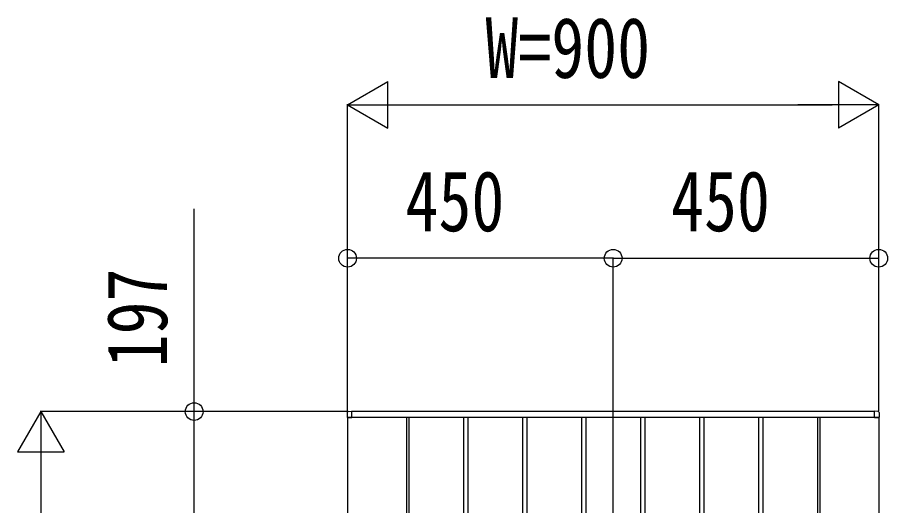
# Model space of a CAD drawing. Units: millimetres, scale not verified. Extents: x -14718 to 14718, y -10395 to 10395.
# Drawn here: x -10377 to -8902, y 5753 to 6581 of the extents above; entities that cross this region are included whole.
import ezdxf
from ezdxf.enums import TextEntityAlignment as Align

# ---------------------------------------------------------------- set-up
doc = ezdxf.new("R2010")
doc.units = ezdxf.units.MM
doc.header["$LTSCALE"] = 30
doc.layers.add('0-4_YKK_A1', color=4, linetype='Continuous')
doc.layers.add('0-5_YKK_D', color=6, linetype='Continuous')
doc.styles.add('ＭＳ ゴシック', font='')
doc.styles.get('ＭＳ ゴシック').set_extended_font_data('MS Gothic')

msp = doc.modelspace()

# ---------------------------------------------------------------- linework, layer by layer
at = {"layer": '0-4_YKK_A1'}
for p, q in [((-9816.52, 5912.63), (-9810.96, 5912.97)), ((-8918.34, 5912.63), (-8923.9, 5912.97)), ((-9817.93, 5911.13), (-9817.93, 5903)), ((-9817.43, 5902.5), (-9817.43, 4522.5)), ((-8917.43, 5902.5), (-9817.43, 5902.5)), ((-9810.43, 5902.5), (-9817.43, 5902.5)), ((-9817.43, 5902.5), (-9810.73, 5902.5)), ((-9810.73, 5902.5), (-9810.73, 5902.5)), ((-8924.43, 5912.5), (-9810.43, 5912.5)), ((-9810.43, 5902.5), (-9810.43, 5912.5)), ((-9810.43, 5902.8), (-9810.43, 5912.47)), ((-9717.43, 5902.5), (-9717.43, 4522.5)), ((-9713.93, 5902.5), (-9713.93, 4522.5)), ((-9620.93, 5902.5), (-9620.93, 4522.5)), ((-9613.93, 5902.5), (-9613.93, 4522.5)), ((-9520.93, 5902.5), (-9520.93, 4522.5)), ((-9513.93, 5902.5), (-9513.93, 4522.5)), ((-9420.93, 5902.5), (-9420.93, 5599.3)), ((-9413.93, 5902.5), (-9413.93, 5599.46)), ((-9320.93, 5902.5), (-9320.93, 5278.47)), ((-9313.93, 5902.5), (-9313.93, 5283)), ((-9220.93, 5902.5), (-9220.93, 4522.5)), ((-9213.93, 5902.5), (-9213.93, 4522.5)), ((-9120.93, 5902.5), (-9120.93, 4522.5)), ((-9113.93, 5902.5), (-9113.93, 4522.5)), ((-9020.93, 5902.5), (-9020.93, 4522.5)), ((-9017.43, 5902.5), (-9017.43, 4522.5)), ((-8924.43, 5902.5), (-8924.43, 5912.5)), ((-8924.43, 5902.8), (-8924.43, 5912.47)), ((-8924.43, 5902.5), (-8917.43, 5902.5)), ((-8917.43, 5902.5), (-8924.13, 5902.5)), ((-8924.13, 5902.5), (-8924.13, 5902.5)), ((-8917.43, 5902.5), (-8917.43, 4522.5)), ((-8916.93, 5911.13), (-8916.93, 5903))]:
    msp.add_line(p, q, dxfattribs=at)
for centre, radius, start, end in [((-9810.93, 5912.47), 0.5, 0, 93.5), ((-8923.93, 5912.47), 0.5, 86.5, 180), ((-9816.43, 5911.13), 1.5, 93.5, 180), ((-9817.43, 5903), 0.5, 180, 270), ((-9810.73, 5902.8), 0.3, 270, 0), ((-8924.13, 5902.8), 0.3, 180, 270), ((-8918.43, 5911.13), 1.5, 0, 86.5), ((-8917.43, 5903), 0.5, 270, 0)]:
    msp.add_arc(centre, radius, start, end, dxfattribs=at)
at = {"layer": '0-5_YKK_D'}
for p, q in [((-9817.43, 6432.5), (-9749.02, 6472)), ((-9749.02, 6393), (-9749.02, 6472)), ((-8917.43, 6432.5), (-8985.85, 6472)), ((-8985.85, 6472), (-8985.85, 6393)), ((-9817.43, 5914.5), (-9817.43, 6433.5)), ((-9817.43, 6432.5), (-9749.02, 6393)), ((-9817.43, 6432.5), (-9680.6, 6432.5)), ((-9738.43, 6432.5), (-8996.43, 6432.5)), ((-8917.43, 6432.5), (-9054.27, 6432.5)), ((-8917.43, 6432.5), (-8985.85, 6393)), ((-8917.43, 5914.5), (-8917.43, 6433.5)), ((-9817.43, 5913.5), (-9817.43, 6173.5)), ((-9367.43, 6172.5), (-9817.43, 6172.5)), ((-9367.43, 5716.5), (-9367.43, 6173.5)), ((-9367.43, 5816.5), (-9367.43, 6173.5)), ((-9367.43, 6172.5), (-8917.43, 6172.5)), ((-8917.43, 5913.5), (-8917.43, 6173.5)), ((-10337.43, 5912.5), (-10376.93, 5844.08)), ((-9819.43, 5912.5), (-10338.43, 5912.5)), ((-10337.43, 5912.5), (-10297.93, 5844.08)), ((-10337.43, 5912.5), (-10337.43, 5775.67)), ((-9818.43, 5912.5), (-10078.43, 5912.5)), ((-10376.93, 5844.08), (-10297.93, 5844.08)), ((-10337.43, 5833.5), (-10337.43, 4591.5))]:
    msp.add_line(p, q, dxfattribs=at)
msp.add_lwpolyline([(-10077.43, 5715.5), (-10077.43, 5912.5), (-10077.43, 6256.37)], dxfattribs=at)
for centre in [(-9817.43, 6172.5), (-9367.43, 6172.5), (-9367.43, 6172.5), (-8917.43, 6172.5), (-10077.43, 5912.5)]:
    msp.add_circle(centre, 15, dxfattribs=at)

# ---------------------------------------------------------------- texts
at = {"layer": '0-5_YKK_D', "style": 'ＭＳ ゴシック', "width": 0.8}
for s, p in [('W=900', (-9583.97, 6447.5)), ('450', (-9719.37, 6187.5)), ('450', (-9269.37, 6187.5))]:
    msp.add_text(s, height=102.6, dxfattribs=at).set_placement(p, align=Align.BOTTOM_LEFT)
msp.add_text('197', height=102.6, rotation=90, dxfattribs=at).set_placement((-10092.43, 5987.5), align=Align.BOTTOM_LEFT)

doc.saveas('drawing.dxf')
